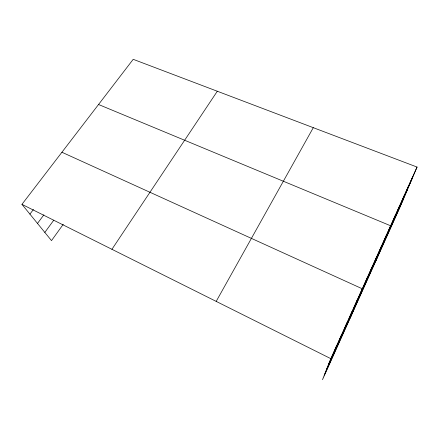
<?xml version="1.0" encoding="UTF-8"?>
<svg xmlns="http://www.w3.org/2000/svg" width="439" height="439" viewBox="0 0 439 439"><rect width="100%" height="100%" fill="white"/><g stroke="black" fill="none" stroke-linecap="round" stroke-linejoin="round"><path stroke-width="0.66" d="M417.05 167.056L330.803 358.652L322.5 379.68L399.303 208.744L417.05 167.056L133.204 59.32L21.95 204.349L51.506 240.621L63.227 224.351M333.816 352.654L336.279 346.475M339.018 341.092L341.663 334.523M344.132 329.733L346.947 322.78M349.159 318.56L352.144 311.24M354.097 307.574L357.242 299.908M350.157 318.121L362.257 288.769L61.915 152.251M363.739 286.157L367.185 277.821M368.436 275.708L372.031 267.055M373.062 265.43L376.794 256.475M377.611 255.317L381.48 246.07M382.089 245.368L386.084 235.836M375.438 261.858L390.617 225.772L98.545 104.504M390.962 225.646L395.204 215.576M395.358 215.878L399.72 205.551M399.682 206.264L404.16 195.69M403.94 196.804L408.528 185.988M408.127 187.491L412.825 176.445M328.526 364.419L412.254 178.322M326.386 369.836L407.699 189.022M324.344 375.01L403.309 199.339M216.191 301.39L313.287 127.672M111.934 249.303L217.305 91.241M44.822 232.423L53.767 220.18M37.496 223.429L43.873 214.841M29.918 214.133L33.435 209.474M21.95 204.349L330.803 358.652"/></g></svg>
